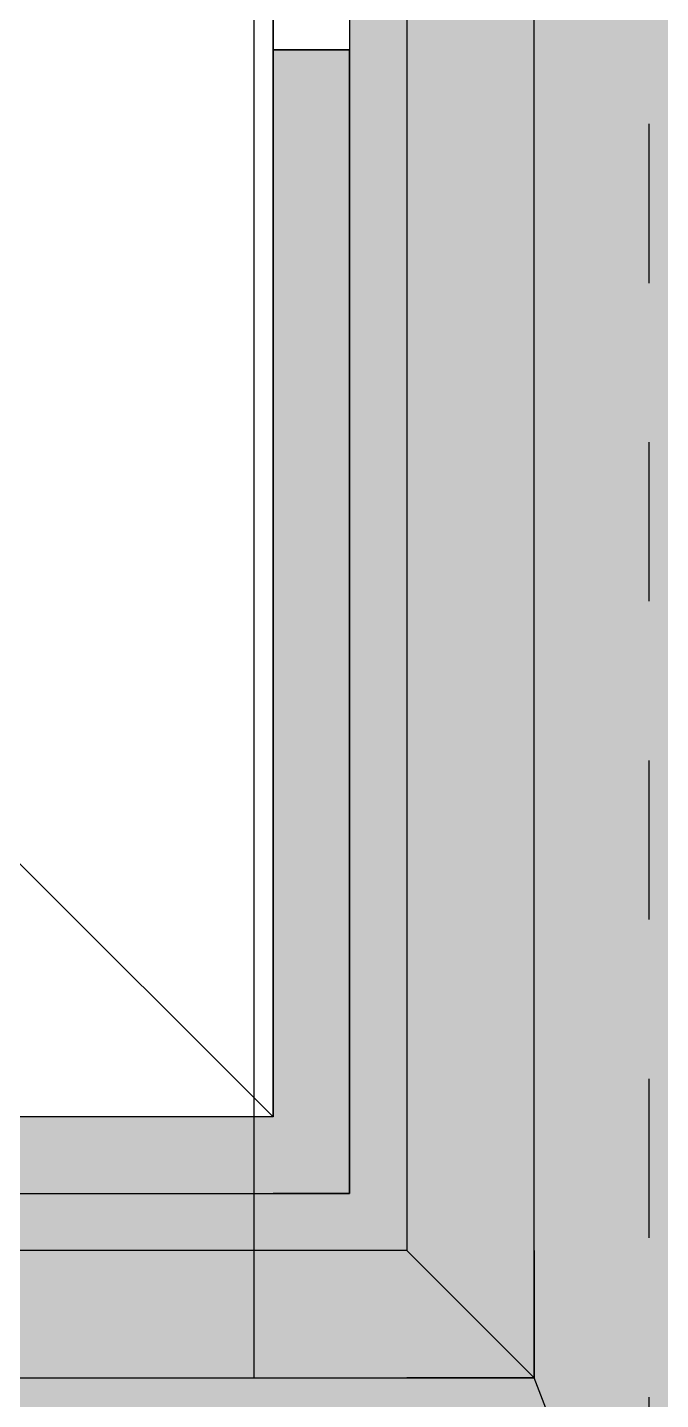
# Model space of a CAD drawing. Header units: centimetres. Extents: x 0.3 to 84.3, y 0.3 to 59.7.
# Drawn here: x 62.898 to 63.295, y 11.13 to 11.993 of the extents above; entities that cross this region are included whole.
import ezdxf

# ---------------------------------------------------------------- set-up
doc = ezdxf.new("R2010")
doc.units = ezdxf.units.CM
for name, pattern in [('AUSGEZOGEN', [0]), ('LINIE_17', [0.05, 0, -0.05]), ('PHANTOM', [63.5, 31.75, -6.35, 6.35, -6.35, 6.35, -6.35]), ('PUNKT', [6.35, 0, -6.35]), ('VERDECKT', [9.525, 6.35, -3.175])]:
    doc.linetypes.add(name, pattern=pattern)
for name, color, linetype, lineweight in [('Daemmung', 7, 'AUSGEZOGEN', 35), ('Holz Fassadenverkleidung', 7, 'AUSGEZOGEN', 35), ('Holzgelaender', 7, 'AUSGEZOGEN', 50), ('Konstruktion oben', 7, 'VERDECKT', 25), ('Rolladen', 7, 'AUSGEZOGEN', 25), ('Spengler', 7, 'AUSGEZOGEN', 35), ('Unterkonstruktion', 7, 'AUSGEZOGEN', 35), ('Wand Mauerwerk tragend', 7, 'AUSGEZOGEN', 35)]:
    doc.layers.add(name, color=color, linetype=linetype, lineweight=lineweight)

msp = doc.modelspace()

# ---------------------------------------------------------------- hatches: boundary and pattern name
at = {"layer": 'Holzgelaender', "linetype": 'AUSGEZOGEN', "lineweight": 25, "true_color": 0xe3e3e3}
for points in [[(63.136, 11.144), (63.216, 11.144), (63.216, 15.578), (63.136, 15.578)], [(57.04, 11.144), (63.216, 11.144), (63.216, 11.224), (57.04, 11.224)]]:
    msp.add_hatch(color=254, dxfattribs=at).paths.add_polyline_path(points)
at = {"layer": 'Spengler', "linetype": 'AUSGEZOGEN', "lineweight": 25, "true_color": 0xfafafa}
msp.add_hatch(color=7, dxfattribs=at).paths.add_polyline_path([(57, 10.696), (63.388, 10.696), (63.388, 15.698), (63.288, 15.698), (63.288, 15.618), (62.8, 15.618), (62.8, 12.0786), (63.1, 12.0786), (63.1, 11.26), (62.4454, 11.26), (62.3654, 11.26), (62.3654, 11.644), (57, 11.644)])
at = {"layer": 'Unterkonstruktion', "linetype": 'AUSGEZOGEN', "lineweight": 25}
msp.add_hatch(color=32, dxfattribs=at).paths.add_polyline_path([(63.052, 11.308), (62.4654, 11.308), (62.4654, 11.26), (63.052, 11.26)])
at = {"layer": 'Wand Mauerwerk tragend', "linetype": 'AUSGEZOGEN', "lineweight": 25}
msp.add_hatch(color=32, dxfattribs=at).paths.add_polyline_path([(63.052, 11.9786), (63.052, 11.26), (63.1, 11.26), (63.1, 11.9786)])

# ---------------------------------------------------------------- linework, layer by layer
at = {"layer": 'Daemmung', "color": 7, "linetype": 'VERDECKT', "lineweight": 25}
msp.add_line((63.04, 15.698), (63.04, 11.144), dxfattribs=at)
at = {"layer": 'Holz Fassadenverkleidung', "color": 7, "linetype": 'LINIE_17', "lineweight": 25}
msp.add_line((63.288, 47.732), (63.288, 10.796), dxfattribs=at)
at = {"layer": 'Holzgelaender', "color": 7, "linetype": 'AUSGEZOGEN', "lineweight": 25}
for p, q in [((63.136, 15.578), (63.136, 11.224)), ((63.216, 11.144), (63.216, 15.578)), ((63.1, 11.9786), (63.052, 11.9786)), ((63.136, 11.224), (57.04, 11.224)), ((63.136, 11.224), (63.216, 11.144)), ((63.216, 11.144), (63.136, 11.224)), ((63.216, 11.224), (63.216, 11.144)), ((63.216, 11.224), (63.216, 11.144)), ((57.04, 11.144), (63.216, 11.144)), ((63.216, 11.144), (63.136, 11.144)), ((63.216, 11.144), (63.136, 11.144))]:
    msp.add_line(p, q, dxfattribs=at)
at = {"layer": 'Konstruktion oben', "color": 7, "linetype": 'PUNKT', "lineweight": 35}
msp.add_line((63.288, 47.732), (63.288, 10.796), dxfattribs=at)
at = {"layer": 'Rolladen', "color": 7, "linetype": 'PHANTOM', "lineweight": 25}
for p in [(63.1, 15.618), (57, 11.26)]:
    msp.add_line(p, (63.1, 11.26), dxfattribs=at)
at = {"layer": 'Spengler', "color": 7, "linetype": 'AUSGEZOGEN', "lineweight": 25}
msp.add_line((63.388, 10.696), (63.216, 11.144), dxfattribs=at)
at = {"layer": 'Unterkonstruktion', "color": 7, "linetype": 'AUSGEZOGEN', "lineweight": 25}
for p, q in [((63.052, 11.308), (62.4654, 11.308)), ((62.4654, 11.26), (63.052, 11.26))]:
    msp.add_line(p, q, dxfattribs=at)
at = {"layer": 'Wand Mauerwerk tragend', "color": 7, "linetype": 'AUSGEZOGEN', "lineweight": 35}
for p, q in [((63.052, 11.9786), (63.052, 11.9986)), ((63.052, 11.32821), (63.052, 11.9786)), ((63.052, 11.9786), (63.052, 11.308)), ((63.1, 11.9786), (63.052, 11.9786)), ((63.1, 11.26), (63.1, 11.9786)), ((62.888, 11.472), (63.052, 11.308)), ((63.052, 11.308), (63.052, 11.32821)), ((63.052, 11.26), (63.1, 11.26))]:
    msp.add_line(p, q, dxfattribs=at)

doc.saveas('drawing.dxf')
